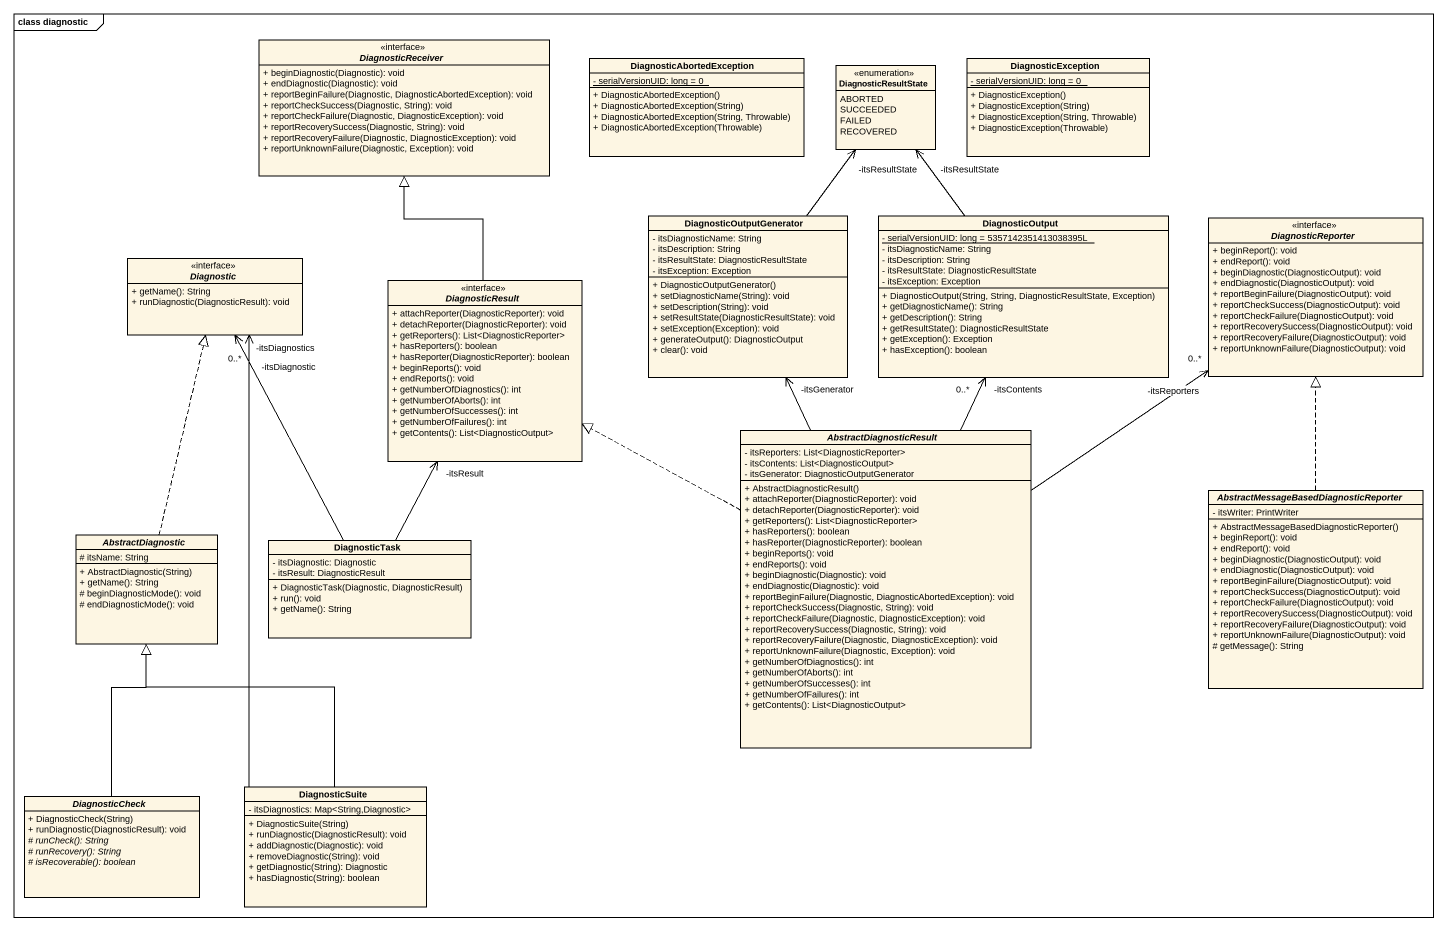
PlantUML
@startuml
mainframe class diagnostic
hide circle
hide empty members
skinparam classAttributeIconSize 0
interface DiagnosticReceiver <<interface>> {
  + beginDiagnostic(Diagnostic): void
  + endDiagnostic(Diagnostic): void
  + reportBeginFailure(Diagnostic, DiagnosticAbortedException): void
  + reportCheckSuccess(Diagnostic, String): void
  + reportCheckFailure(Diagnostic, DiagnosticException): void
  + reportRecoverySuccess(Diagnostic, String): void
  + reportRecoveryFailure(Diagnostic, DiagnosticException): void
  + reportUnknownFailure(Diagnostic, Exception): void
}
class DiagnosticAbortedException {
  {static} - serialVersionUID: long = 0
  + DiagnosticAbortedException()
  + DiagnosticAbortedException(String)
  + DiagnosticAbortedException(String, Throwable)
  + DiagnosticAbortedException(Throwable)
}
enum DiagnosticResultState {
  ABORTED
  SUCCEEDED
  FAILED
  RECOVERED
}
class DiagnosticException {
  {static} - serialVersionUID: long = 0
  + DiagnosticException()
  + DiagnosticException(String)
  + DiagnosticException(String, Throwable)
  + DiagnosticException(Throwable)
}
class DiagnosticOutputGenerator {
  - itsDiagnosticName: String
  - itsDescription: String
  - itsResultState: DiagnosticResultState
  - itsException: Exception
  + DiagnosticOutputGenerator()
  + setDiagnosticName(String): void
  + setDescription(String): void
  + setResultState(DiagnosticResultState): void
  + setException(Exception): void
  + generateOutput(): DiagnosticOutput
  + clear(): void
}
class DiagnosticOutput {
  {static} - serialVersionUID: long = 5357142351413038395L
  - itsDiagnosticName: String
  - itsDescription: String
  - itsResultState: DiagnosticResultState
  - itsException: Exception
  + DiagnosticOutput(String, String, DiagnosticResultState, Exception)
  + getDiagnosticName(): String
  + getDescription(): String
  + getResultState(): DiagnosticResultState
  + getException(): Exception
  + hasException(): boolean
}
interface DiagnosticReporter <<interface>> {
  + beginReport(): void
  + endReport(): void
  + beginDiagnostic(DiagnosticOutput): void
  + endDiagnostic(DiagnosticOutput): void
  + reportBeginFailure(DiagnosticOutput): void
  + reportCheckSuccess(DiagnosticOutput): void
  + reportCheckFailure(DiagnosticOutput): void
  + reportRecoverySuccess(DiagnosticOutput): void
  + reportRecoveryFailure(DiagnosticOutput): void
  + reportUnknownFailure(DiagnosticOutput): void
}
interface Diagnostic <<interface>> {
  + getName(): String
  + runDiagnostic(DiagnosticResult): void
}
interface DiagnosticResult <<interface>> {
  + attachReporter(DiagnosticReporter): void
  + detachReporter(DiagnosticReporter): void
  + getReporters(): List<DiagnosticReporter>
  + hasReporters(): boolean
  + hasReporter(DiagnosticReporter): boolean
  + beginReports(): void
  + endReports(): void
  + getNumberOfDiagnostics(): int
  + getNumberOfAborts(): int
  + getNumberOfSuccesses(): int
  + getNumberOfFailures(): int
  + getContents(): List<DiagnosticOutput>
}
abstract class AbstractDiagnosticResult {
  - itsReporters: List<DiagnosticReporter>
  - itsContents: List<DiagnosticOutput>
  - itsGenerator: DiagnosticOutputGenerator
  + AbstractDiagnosticResult()
  + attachReporter(DiagnosticReporter): void
  + detachReporter(DiagnosticReporter): void
  + getReporters(): List<DiagnosticReporter>
  + hasReporters(): boolean
  + hasReporter(DiagnosticReporter): boolean
  + beginReports(): void
  + endReports(): void
  + beginDiagnostic(Diagnostic): void
  + endDiagnostic(Diagnostic): void
  + reportBeginFailure(Diagnostic, DiagnosticAbortedException): void
  + reportCheckSuccess(Diagnostic, String): void
  + reportCheckFailure(Diagnostic, DiagnosticException): void
  + reportRecoverySuccess(Diagnostic, String): void
  + reportRecoveryFailure(Diagnostic, DiagnosticException): void
  + reportUnknownFailure(Diagnostic, Exception): void
  + getNumberOfDiagnostics(): int
  + getNumberOfAborts(): int
  + getNumberOfSuccesses(): int
  + getNumberOfFailures(): int
  + getContents(): List<DiagnosticOutput>
}
abstract class "AbstractMessageBasedDiagnosticReporter" as AbstractMessageBasedDiagnost {
  - itsWriter: PrintWriter
  + AbstractMessageBasedDiagnosticReporter()
  + beginReport(): void
  + endReport(): void
  + beginDiagnostic(DiagnosticOutput): void
  + endDiagnostic(DiagnosticOutput): void
  + reportBeginFailure(DiagnosticOutput): void
  + reportCheckSuccess(DiagnosticOutput): void
  + reportCheckFailure(DiagnosticOutput): void
  + reportRecoverySuccess(DiagnosticOutput): void
  + reportRecoveryFailure(DiagnosticOutput): void
  + reportUnknownFailure(DiagnosticOutput): void
  # getMessage(): String
}
abstract class AbstractDiagnostic {
  # itsName: String
  + AbstractDiagnostic(String)
  + getName(): String
  # beginDiagnosticMode(): void
  # endDiagnosticMode(): void
}
class DiagnosticTask {
  - itsDiagnostic: Diagnostic
  - itsResult: DiagnosticResult
  + DiagnosticTask(Diagnostic, DiagnosticResult)
  + run(): void
  + getName(): String
}
abstract class DiagnosticCheck {
  + DiagnosticCheck(String)
  + runDiagnostic(DiagnosticResult): void
  {abstract} # runCheck(): String
  {abstract} # runRecovery(): String
  {abstract} # isRecoverable(): boolean
}
class DiagnosticSuite {
  - itsDiagnostics: Map<String,Diagnostic>
  + DiagnosticSuite(String)
  + runDiagnostic(DiagnosticResult): void
  + addDiagnostic(Diagnostic): void
  + removeDiagnostic(String): void
  + getDiagnostic(String): Diagnostic
  + hasDiagnostic(String): boolean
}
DiagnosticOutputGenerator -up-> "-itsResultState" DiagnosticResultState
DiagnosticOutput -up-> "-itsResultState" DiagnosticResultState
DiagnosticResult -up-|> DiagnosticReceiver
AbstractDiagnosticResult -up-> "-itsGenerator" DiagnosticOutputGenerator
AbstractDiagnosticResult -up-> "-itsContents\n0..*" DiagnosticOutput
AbstractDiagnosticResult -up-> "-itsReporters\n0..*" DiagnosticReporter
AbstractDiagnosticResult .left.|> DiagnosticResult
AbstractMessageBasedDiagnost .up.|> DiagnosticReporter
AbstractDiagnostic .up.|> Diagnostic
DiagnosticTask -up-> "-itsDiagnostic" Diagnostic
DiagnosticTask -up-> "-itsResult" DiagnosticResult
DiagnosticCheck -up-|> AbstractDiagnostic
DiagnosticSuite -up-> "-itsDiagnostics\n0..*" Diagnostic
DiagnosticSuite -up-|> AbstractDiagnostic
@enduml
